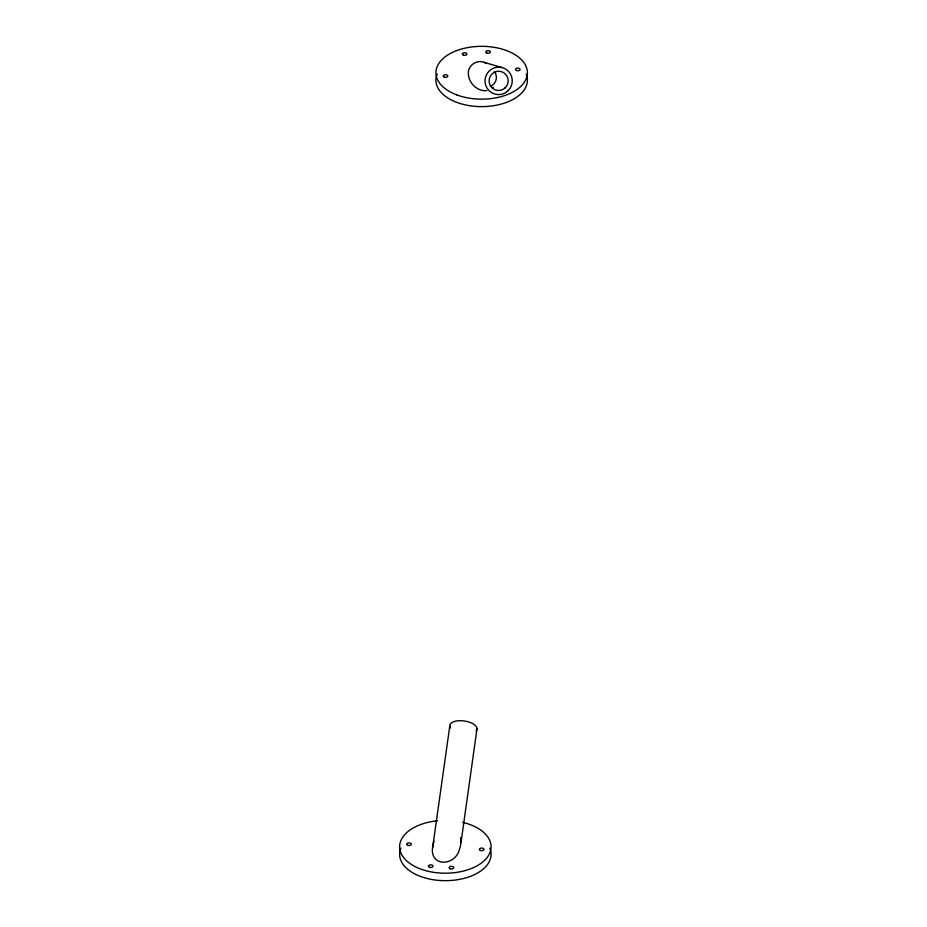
<?xml version="1.0" encoding="UTF-8"?>
<svg xmlns="http://www.w3.org/2000/svg" width="927" height="927" viewBox="0 0 927 927"><rect width="100%" height="100%" fill="white"/><g stroke="black" fill="none" stroke-linecap="round" stroke-linejoin="round"><path stroke-width="1.39" d="M434.091 841.183A68.679 39.652 0 0 0 432.782 846.212C428.703 867.44 455.493 866.548 459.491 849.144A68.679 39.652 0 0 0 460.8 844.115L477.011 728.599M460.986 842.434L460.719 837.533M432.596 847.892L449.792 725.968M492.457 88.135L493.315 87.347M486.86 90.603C479.514 91.541 472.469 86.304 469.676 79.722A46.848 27.045 0 0 1 468.402 74.206C467.335 66.084 476.119 59.455 483.685 62.236L501.913 67.544M483.685 62.236L486.745 63.488M450.545 727.996A13.72 6.373 8 0 1 463.697 720.893A13.72 6.373 8 0 1 476.049 731.055M489.873 848.217A45.736 26.408 0 0 1 445.227 880.673A45.736 26.408 0 0 1 400.87 848.089M462.608 822.342A45.736 26.408 0 0 1 479.583 864.3A45.736 26.408 0 0 1 405.389 859.653A45.736 26.408 0 0 1 437.556 820.766M526.188 74.16A45.736 26.408 0 0 1 481.542 106.617A45.736 26.408 0 0 1 437.185 74.033M494.346 71.472A9.606 9.525 -73.9 0 1 490.348 86.408M480.406 850.476A2.283 1.321 0 0 0 483.94 849.445A2.283 1.321 0 0 0 480.626 848.193A2.283 1.321 0 0 0 480.406 850.476M450.279 868.761A2.283 1.321 0 0 0 453.732 867.637A2.283 1.321 0 0 0 450.313 866.478A2.283 1.321 0 0 0 450.279 868.761M429.502 867.278A2.283 1.321 0 0 0 433.013 866.212A2.283 1.321 0 0 0 429.664 864.995A2.283 1.321 0 0 0 429.502 867.278M407.776 845.331A2.283 1.321 0 0 0 411.31 844.288A2.283 1.321 0 0 0 407.984 843.037A2.283 1.321 0 0 0 407.776 845.331M507.463 91.263A13.72 13.604 -73.9 0 0 503.187 67.926A13.72 13.604 -73.9 0 0 485.25 83.418A13.72 13.604 -73.9 0 0 507.463 91.263M457.138 95.029A45.736 26.408 0 0 0 527.359 73.847A45.736 26.408 0 0 0 460.476 49.328A45.736 26.408 0 0 0 457.138 95.029M516.524 70.51A2.283 1.321 0 0 0 520.082 69.502A2.283 1.321 0 0 0 516.791 68.227A2.283 1.321 0 0 0 516.524 70.51M486.849 53.048A2.283 1.321 0 0 0 490.371 52.005A2.283 1.321 0 0 0 487.034 50.765A2.283 1.321 0 0 0 486.849 53.048M463.454 55.168A2.283 1.321 0 0 0 466.907 54.056A2.283 1.321 0 0 0 463.5 52.885A2.283 1.321 0 0 0 463.454 55.168M444.265 77.161A2.283 1.321 0 0 0 447.799 76.141A2.283 1.321 0 0 0 444.497 74.878A2.283 1.321 0 0 0 444.265 77.161M504.821 88.146A9.606 9.525 -73.9 0 0 501.82 71.808A9.606 9.525 -73.9 0 0 489.271 82.654A9.606 9.525 -73.9 0 0 504.821 88.146"/></g></svg>
